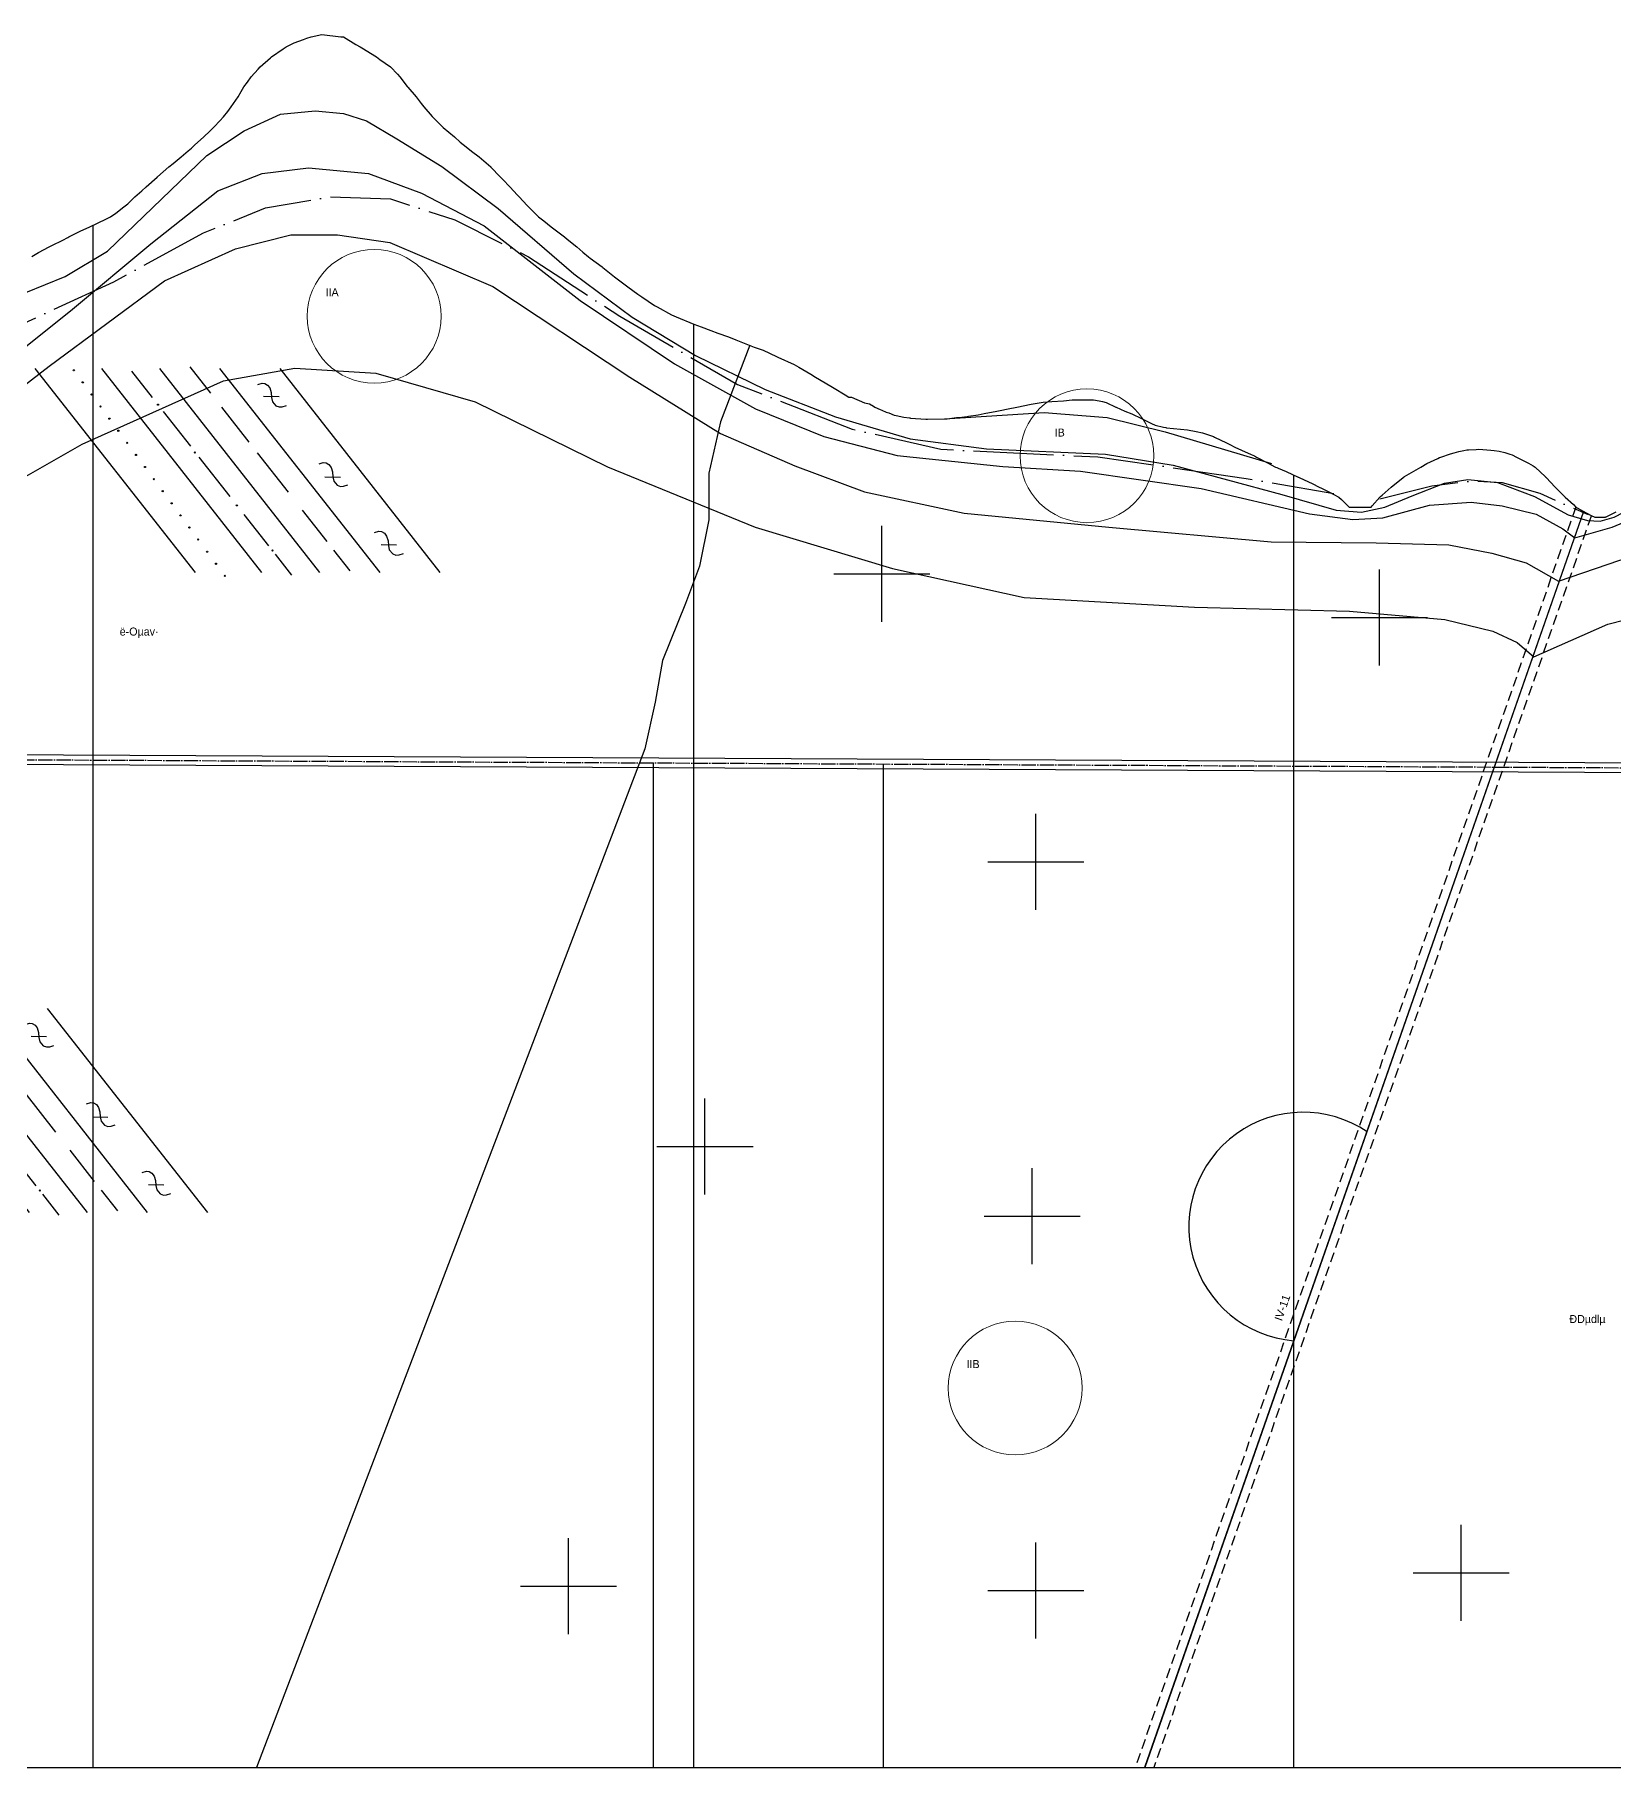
# Model space of a CAD drawing. Header units: inches. Extents: x 444671 to 463716, y 1783086 to 1794968.
# Drawn here: x 448243 to 449032, y 1787038 to 1787904 of the extents above; entities that cross this region are included whole.
import ezdxf

# ---------------------------------------------------------------- set-up
doc = ezdxf.new("R2010")
doc.units = ezdxf.units.IN
doc.header["$MEASUREMENT"] = 0
for name, pattern in [('ACAD_ISO04W100', [30, 24, -3, 0, -3]), ('DASHED', [0.75, 0.5, -0.25]), ('HIDDEN', [0.375, 0.25, -0.125]), ('NG', [1.8, 0.8, -0.1, 0, -0.1, 0.8])]:
    doc.linetypes.add(name, pattern=pattern)
for name, color, linetype in [('4', 4, 'Continuous'), ('Dc', 10, 'Continuous'), ('Dchat', 33, 'Continuous'), ('Dong', 252, 'HIDDEN'), ('Khung_bang', 140, 'Continuous'), ('PEGC', 3, 'Continuous'), ('Text', 3, 'Continuous'), ('Thachhoc', 125, 'Continuous'), ('Tim', 1, 'ACAD_ISO04W100')]:
    doc.layers.add(name, color=color, linetype=linetype)
doc.layers.add('DIACHAT', color=33, linetype='Continuous', lineweight=25)
doc.layers.add('Dut gay', color=1, linetype='Continuous', lineweight=25)
doc.styles.add('VNARIAL', font='')
doc.styles.get('VNARIAL').set_extended_font_data('.VnArial')
doc.linetypes.add('_lA1', pattern='A,2,-0.2,["x",Standard,S=0.1,R=0,X=-0.1,Y=-0.05],-0.1', length=2.3)
doc.linetypes.add('_lA2', pattern='A,2,-0.2,["xx",Standard,S=0.1,R=0,X=-0.1,Y=-0.05],-0.18', length=2.38)
doc.linetypes.add('_lB', pattern='A,2,-0.2,["xxx",Standard,S=0.1,R=0,X=-0.1,Y=-0.05],-0.26', length=2.46)
doc.linetypes.add('_llA', pattern='A,2,-0.2,["xxxx",Standard,S=0.1,R=0,X=-0.1,Y=-0.05],-0.34', length=2.54)
doc.linetypes.add('NEN_DA1', pattern='A,1.5,-0.15,["Y",Standard,S=0.2,R=0,X=-0.15,Y=-0.2],-0.005', length=1.655)

# ---------------------------------------------------------------- blocks, each defined once
blk = doc.blocks.new('h2')
at = {"layer": 'Thachhoc'}
for points in [[(-26.21, 52.72), (-15.88, 39.54)], [(-103.57, 51.93), (-23.53, -50.15)], [(-70.36, 51.93), (9.68, -50.15)], [(-55.41, 50.6), (-45.08, 37.43)], [(-41.38, 51.93), (38.66, -50.15)], [(-11.31, 51.93), (68.73, -50.15)], [(7.73, 43.87), (9.88, 44.55), (11.24, 44.4), (12.66, 43.59), (13.75, 42.15), (14.46, 39.83), (14.64, 37.35), (15.06, 35.18), (16.79, 33.27), (18.4, 32.64), (20.03, 32.75), (22.14, 33.41)], [(18.76, 51.93), (98.8, -50.15)], [(10.67, 38.02), (18.38, 37.86)], [(-39.55, 30.37), (-25.9, 12.97)], [(-10.35, 32.49), (3.3, 15.09)], [(7.52, 9.7), (22.92, -9.94)], [(-21.68, 7.58), (-6.28, -12.06)], [(38.37, 4.16), (40.52, 4.84), (41.88, 4.69), (43.3, 3.88), (44.39, 2.44), (45.1, 0.12), (45.28, -2.36), (45.7, -4.53), (47.43, -6.44), (49.04, -7.06), (50.67, -6.96), (52.78, -6.3)], [(41.35, -2.25), (49.06, -2.41)], [(0.81, -21.1), (13.09, -36.76)], [(30.01, -18.98), (42.29, -34.64)], [(66.14, -30.16), (68.29, -29.49), (69.64, -29.64), (71.06, -30.44), (72.16, -31.89), (72.87, -34.21), (73.05, -36.68), (73.47, -38.86), (75.19, -40.76), (76.81, -41.39), (78.44, -41.29), (80.55, -40.62)], [(16.44, -41.04), (24.63, -51.48)], [(45.65, -38.92), (53.83, -49.36)], [(69.4, -36.2), (77.11, -36.36)]]:
    blk.add_lwpolyline(points, dxfattribs=at)
for centre in [(-84.14, 50.96), (-79.7, 44.92), (-75.26, 38.87), (-70.82, 32.83), (-66.38, 26.78), (-42.13, 33.77), (-61.94, 20.74), (-57.5, 14.69), (-53.06, 8.65), (-23.7, 9.9), (-48.62, 2.6), (-44.18, -3.44), (-39.74, -9.49), (-35.3, -15.53), (-2.71, -16.55), (-30.87, -21.58), (-26.43, -27.62), (-21.99, -33.66), (-17.55, -39.71), (15.09, -39.16), (-13.11, -45.75), (-8.67, -51.8)]:
    blk.add_circle(centre, 0.297, dxfattribs=at)
blk = doc.blocks.new('g')
at = {"layer": 'Thachhoc'}
for points in [[(0, -19.01), (0, 20.99)], [(-20, 0.99), (20, 0.99)]]:
    blk.add_lwpolyline(points, dxfattribs=at)

msp = doc.modelspace()

# ---------------------------------------------------------------- linework, layer by layer
at = {"layer": '4', "linetype": 'NEN_DA1', "ltscale": 8}
for p, q in [((449992.5236, 1787535.6281), (447329.7795, 1787548.9419)), ((447198.4274, 1787544.8986), (449992.4641, 1787530.9284))]:
    msp.add_line(p, q, dxfattribs=at)
at = {"layer": 'Dc', "lineweight": 13}
for centre in [(448412.8988, 1787763.7475), (448769.102, 1787693.9702), (448733.2216, 1787227.9698)]:
    msp.add_circle(centre, 33.4288, dxfattribs=at)
at = {"layer": 'Dchat', "linetype": '_lA1', "ltscale": 70, "flags": 128}
msp.add_lwpolyline([(447730.5083, 1787666.1579), (447761.3834, 1787673.2077), (447782.8666, 1787677.2196), (447795.6696, 1787681.7863), (447818.026, 1787694.8684), (447856.498, 1787720.1257), (447891.374, 1787736.201), (447927.5914, 1787745.1318), (447977.0179, 1787754.0987), (448033.3561, 1787761.2433), (448081.745, 1787770.1994), (448108.1256, 1787771.0925), (448135.8476, 1787769.7528), (448177.4306, 1787767.5202), (448207.0869, 1787768.0089), (448229.0097, 1787771.621), (448258.5202, 1787783.6775), (448279.6422, 1787796.3375), (448329.2735, 1787844.1169), (448347.84, 1787856.3412), (448366.0635, 1787864.8133), (448383.3444, 1787866.3822), (448397.4833, 1787865.1271), (448409.1087, 1787861.3617), (448424.2766, 1787852.491), (448446.7085, 1787838.6521), (448474.8607, 1787817.5659), (448512.6219, 1787784.8498), (448541.7795, 1787763.2615), (448573.5309, 1787744.1116), (448608.2185, 1787727.0418), (448643.5055, 1787713.4444), (448680.7066, 1787702.3992), (448718.9132, 1787697.3787), (448778.4448, 1787694.7544), (448812.1269, 1787689.2319), (448866.454, 1787674.6181), (448893.6551, 1787666.8566), (448906.3725, 1787665.7982), (448918.0302, 1787668.2678), (448931.5697, 1787673.9249), (448947.8197, 1787680.2752), (448959.4773, 1787682.0391), (448974.3143, 1787680.628), (448992.6839, 1787673.5721), (449009.6404, 1787664.3995), (449019.1785, 1787661.5771), (449025.5372, 1787661.2243), (449032.6024, 1787663.3411), (449052.5711, 1787673.6302), (449081.5385, 1787685.2724), (449103.4407, 1787689.1532), (449123.3351, 1787688.7679), (449146.6503, 1787683.476), (449166.7862, 1787675.7146), (449191.8678, 1787665.8364), (449217.0338, 1787658.4163), (449231.8708, 1787657.7107), (449250.2404, 1787659.8274), (449276.735, 1787661.9442), (449296.9734, 1787660.4997), (449314.9897, 1787657.6773), (449336.5386, 1787650.6214), (449357.381, 1787644.9767), (449367.6256, 1787643.9184), (449378.2234, 1787644.2711), (449393.4137, 1787648.5047), (449415.9028, 1787656.2623), (449448.7561, 1787662.2598), (449483.0224, 1787666.8461), (449511.9898, 1787669.3157), (449532.9275, 1787667.5546), (449550.5905, 1787662.9682), (449563.6612, 1787660.8515), (449575.1399, 1787659.6331), (449583.9449, 1787658.0984), (449593.3642, 1787655.029), (449604.6475, 1787656.5411), (449633.1232, 1787654.8672), (449668.299, 1787650.264), (449716.0377, 1787641.0576), (449760.993, 1787631.3833), (449788.2123, 1787624.2693), (449813.7567, 1787617.9922), (449830.5071, 1787613.8075), (449849.4226, 1787610.9043), (449894.6743, 1787610.7555)], dxfattribs=at)
at = {"layer": 'Dchat', "linetype": '_lA2', "ltscale": 70, "flags": 128}
msp.add_lwpolyline([(447730.583, 1787657.7809), (447755.0218, 1787663.7554), (447764.5484, 1787664.6203), (447769.9373, 1787664.7164), (447773.8827, 1787663.371), (447777.0582, 1787660.9685), (447788.3623, 1787672.0533), (447809.7944, 1787683.3703), (447864.6996, 1787709.596), (447903.7208, 1787723.7668), (447969.3217, 1787738.7514), (448037.1162, 1787748.1985), (448123.5996, 1787752.1966), (448179.2826, 1787750.5923), (448210.0266, 1787744.6878), (448223.4279, 1787736.4215), (448262.1634, 1787767.2567), (448301.1987, 1787799.9644), (448334.7018, 1787826.3377), (448356.8742, 1787835.1253), (448380.1292, 1787837.8807), (448410.0849, 1787835.1253), (448436.4932, 1787825.2845), (448467.7843, 1787808.9934), (448515.8711, 1787771.5984), (448562.9012, 1787739.9567), (448603.499, 1787717.5197), (448637.547, 1787703.633), (448674.2033, 1787694.1858), (448727.0199, 1787688.675), (448765.8362, 1787686.2398), (448826.1417, 1787677.5799), (448880.2536, 1787664.9443), (448901.932, 1787662.1888), (448916.9099, 1787662.9761), (448940.2609, 1787669.2678), (448961.1511, 1787670.8424), (448976.6616, 1787669.0221), (448993.5569, 1787664.873), (449006.8516, 1787657.4046), (449012.9451, 1787652.9789), (449031.5022, 1787658.2344), (449064.739, 1787672.0648), (449093.3964, 1787679.5757), (449114.1693, 1787681.2354), (449133.2805, 1787679.8523), (449152.9456, 1787675.4266), (449183.4126, 1787663.8092), (449208.208, 1787656.0253), (449225.1033, 1787653.5359), (449244.7684, 1787653.2593), (449277.4512, 1787653.8125), (449305.2872, 1787651.2864), (449327.999, 1787646.0309), (449352.3726, 1787640.7753), (449370.3758, 1787639.6689), (449389.8874, 1787641.6037), (449411.7683, 1787646.8592), (449428.1097, 1787650.1785), (449436.6958, 1787649.6252), (449446.9438, 1787646.8592), (449463.3828, 1787654.6677), (449479.1702, 1787659.37), (449501.882, 1787662.1361), (449525.7969, 1787661.8475), (449549.8936, 1787658.8048), (449570.9435, 1787653.8259), (449589.7777, 1787646.6342), (449599.9386, 1787650.0895), (449615.7347, 1787649.1613), (449650.9193, 1787645.7374), (449688.8404, 1787638.9364), (449719.6187, 1787632.6273), (449747.2403, 1787627.1068), (449782.3591, 1787618.826), (449807.6132, 1787614.0941), (449838.2861, 1787608.6269), (449853.3964, 1787607.2886), (449894.6743, 1787607.4586)], dxfattribs=at)
at = {"layer": 'Dchat', "linetype": '_lB', "ltscale": 70, "flags": 128}
msp.add_lwpolyline([(447730.583, 1787649.7809), (447752.5186, 1787652.228), (447762.1634, 1787652.4), (447766.8135, 1787651.712), (447772.4971, 1787649.132), (447789.6011, 1787660.1995), (447824.0467, 1787675.5075), (447888.3473, 1787698.6915), (447956.6872, 1787714.1026), (448019.0789, 1787724.7227), (448082.569, 1787730.8872), (448151.046, 1787732.6425), (448183.1889, 1787727.9846), (448204.0895, 1787721.027), (448215.5848, 1787711.9821), (448250.5196, 1787738.8254), (448308.0618, 1787781.3947), (448343.5927, 1787797.3973), (448371.2085, 1787804.353), (448394.5475, 1787804.353), (448420.6731, 1787800.5263), (448472.2278, 1787778.6098), (448540.7003, 1787733.2442), (448585.9849, 1787705.0658), (448623.063, 1787688.911), (448657.8972, 1787676.0394), (448707.7102, 1787665.255), (448780.0039, 1787658.2203), (448861.1677, 1787650.9148), (448913.6596, 1787650.5397), (448949.8872, 1787649.496), (448971.4844, 1787645.3214), (448988.6653, 1787640.4182), (449004.689, 1787631.3733), (449035.3432, 1787641.8097), (449076.2229, 1787652.9551), (449102.3485, 1787656.4339), (449141.0145, 1787652.2593), (449210.1234, 1787640.4314), (449250.5311, 1787638.6919), (449291.7572, 1787637.6408), (449341.5702, 1787631.7268), (449376.8591, 1787630.6832), (449410.3, 1787631.3789), (449427.0635, 1787629.6367), (449439.2555, 1787625.1142), (449459.8077, 1787634.1591), (449490.597, 1787640.4201), (449517.071, 1787640.7679), (449540.0616, 1787638.3328), (449562.3555, 1787632.4188), (449581.8627, 1787624.0696), (449589.1337, 1787627.9743), (449607.8338, 1787631.3504), (449633.7376, 1787629.0797), (449670.0939, 1787624.5383), (449721.4471, 1787613.6389), (449778.2495, 1787595.9133), (449822.2324, 1787581.4718), (449839.8255, 1787577.3904), (449894.6743, 1787574.4494)], dxfattribs=at)
at = {"layer": 'Dchat'}
for points in [[(448600.6443, 1787749.2008), (448585.9135, 1787710.9081), (448580.0905, 1787685.3116), (448580.0905, 1787662.042), (448575.4323, 1787638.7724), (448568.4448, 1787620.1566), (448557.0585, 1787591.6132), (448553.3985, 1787570.7609), (448548.2272, 1787547.5117), (448354.0791, 1787038.3548)], [(448697.8443, 1787712.4999), (448747.7846, 1787715.6461), (448779.2102, 1787713.1341), (448808.1217, 1787706.0168), (448861.3357, 1787690.1076)]]:
    msp.add_lwpolyline(points, dxfattribs=at)
at = {"layer": 'Dchat', "linetype": '_llA', "ltscale": 70, "flags": 128}
msp.add_lwpolyline([(447728.3077, 1787601.6832), (447735.9903, 1787602.6036), (447741.9286, 1787603.5015), (447749.066, 1787601.6489), (447752.8551, 1787600.511), (447754.9326, 1787599.5673), (447789.75, 1787613.2586), (447868.0224, 1787638.2788), (447940.0546, 1787654.9471), (448037.733, 1787672.1251), (448105.3729, 1787678.7047), (448146.824, 1787677.3876), (448170.3225, 1787673.0639), (448184.8287, 1787667.8239), (448196.8657, 1787659.8099), (448267.0229, 1787699.8148), (448337.64, 1787731.3778), (448373.1955, 1787737.7891), (448413.6892, 1787735.3232), (448463.2987, 1787720.9239), (448529.4714, 1787688.3745), (448603.2104, 1787658.3204), (448671.8522, 1787637.6071), (448737.6927, 1787623.2038), (448822.7904, 1787618.2494), (448900.3211, 1787616.2767), (448947.9131, 1787612.2007), (448972.0138, 1787606.264), (448984.1592, 1787600.7192), (448992.4875, 1787593.4415), (449029.3587, 1787609.7979), (449071.9533, 1787620.6177), (449105.8218, 1787623.3901), (449158.0125, 1787620.6177), (449229.0807, 1787613.4094), (449315.9678, 1787608.915), (449355.9437, 1787603.3702), (449389.4211, 1787596.078), (449408.2986, 1787589.9786), (449422.1791, 1787580.5524), (449456.741, 1787588.3841), (449493.3856, 1787590.602), (449520.5914, 1787587.8296), (449542.8002, 1787581.7303), (449562.2329, 1787571.7495), (449583.536, 1787580.0653), (449618.1732, 1787581.2443), (449668.5617, 1787576.4159), (449742.4643, 1787563.488), (449799.2754, 1787553.5529), (449836.2026, 1787545.9833), (449894.6743, 1787541.528)], dxfattribs=at)
at = {"layer": 'Dchat', "color": 14, "linetype": 'Continuous'}
msp.add_lwpolyline([(449017.2836, 1787666.1691), (448797.9974, 1787038.3548)], dxfattribs=at)
at = {"layer": 'Dchat', "color": 14}
msp.add_arc((448877.1852, 1787308.627), 57.1825, 55.9771578, 265.2940541, dxfattribs=at)
at = {"layer": 'DIACHAT', "color": 7, "linetype": 'NG', "ltscale": 50, "flags": 128}
for points in [[(447730.583, 1787612.4088), (447762.258, 1787624.1971), (447801.0277, 1787644.2861), (447832.6178, 1787660.0703), (447875.6953, 1787680.1593), (447931.6959, 1787703.1181), (447972.2906, 1787718.0814), (448006.014, 1787729.6795), (448028.4082, 1787736.0517), (448043.7315, 1787738.5734), (448132.2247, 1787746.5086), (448193.8153, 1787750.6329), (448230.3747, 1787756.7536), (448282.7853, 1787781.0098), (448327.5754, 1787805.3975), (448358.5942, 1787817.8948), (448391.1139, 1787823.3936), (448421.1321, 1787822.3938), (448453.2455, 1787811.8639), (448489.9878, 1787793.5079), (448535.5989, 1787763.7585), (448594.5134, 1787729.5782), (448651.7178, 1787707.3496), (448696.062, 1787697.2221), (448774.6145, 1787693.4243), (448848.7326, 1787682.6639), (448892.4434, 1787675.0683)], [(448915.3905, 1787672.4101), (448941.4176, 1787678.9898), (448962.1137, 1787681.4964), (448976.5384, 1787680.5565), (448995.3531, 1787675.23), (449019.4987, 1787664.5771)]]:
    msp.add_lwpolyline(points, dxfattribs=at)
at = {"layer": 'Dong', "linetype": 'ByBlock'}
for p, q in [((448272.4938, 1787038.3548), (448272.4938, 1787809.2185)), ((448572.5887, 1787038.3548), (448572.5887, 1787759.8276)), ((448872.4938, 1787038.3548), (448872.4938, 1787684.3061)), ((448552.4938, 1787038.3548), (448552.4938, 1787540.4783)), ((448552.4938, 1787038.3548), (448552.4938, 1787540.4783)), ((448667.3536, 1787038.3548), (448667.3536, 1787539.904))]:
    msp.add_line(p, q, dxfattribs=at)
at = {"layer": 'Dut gay', "linetype": 'DASHED', "ltscale": 10, "flags": 128}
for points in [[(449013.3712, 1787668.3009), (448793.232, 1787038.3548)], [(449021.0869, 1787663.7987), (448802.5211, 1787038.3548)]]:
    msp.add_lwpolyline(points, dxfattribs=at)
at = {"layer": 'Dut gay'}
msp.add_lwpolyline([(449017.2836, 1787666.1691), (448797.8894, 1787038.3548)], dxfattribs=at)
at = {"layer": 'Khung_bang', "linetype": 'ByBlock'}
msp.add_lwpolyline([(446139.7357, 1787038.3548), (458289.9137, 1787038.3548)], dxfattribs=at)
at = {"layer": 'PEGC', "linetype": 'ByBlock', "ltscale": 0.03}
msp.add_lwpolyline([(448241.7959, 1787793.6308), (448245.1824, 1787795.5906), (448250.4388, 1787798.3548), (448251.4295, 1787798.8834), (448257.5975, 1787801.9653), (448259.4021, 1787802.8975), (448259.7577, 1787803.0903), (448260.2896, 1787803.3548), (448265.9844, 1787806.2468), (448270.7205, 1787808.3548), (448278.8143, 1787812.2971), (448281.1223, 1787813.3548), (448283.7955, 1787815.259), (448287.7922, 1787818.3548), (448289.7524, 1787820.004), (448293.3252, 1787823.3548), (448296.8284, 1787826.4353), (448298.9023, 1787828.3548), (448304.427, 1787833.3066), (448304.4815, 1787833.3548), (448304.5277, 1787833.3946), (448310.3386, 1787838.3548), (448312.4506, 1787840.0393), (448316.452, 1787843.3548), (448319.9626, 1787846.3718), (448321.5452, 1787847.7319), (448322.1964, 1787848.3548), (448323.147, 1787849.2489), (448327.6981, 1787853.3548), (448330.6963, 1787856.2902), (448332.9205, 1787858.3548), (448335.7941, 1787861.3398), (448337.67, 1787863.3548), (448339.7025, 1787866.011), (448341.408, 1787868.3548), (448342.6102, 1787870.102), (448344.8466, 1787873.3548), (448346.4597, 1787876.1189), (448347.8058, 1787878.3548), (448349.5066, 1787880.7691), (448351.4938, 1787883.3548), (448354.8934, 1787887.2199), (448355.9296, 1787888.3548), (448361.0632, 1787892.9), (448361.592, 1787893.3548), (448367.368, 1787897.4152), (448368.9751, 1787898.3548), (448372.9697, 1787900.3504), (448377.6239, 1787902.0499), (448379.2568, 1787902.7157), (448381.4531, 1787903.3548), (448386.7299, 1787904.4906), (448396.1835, 1787903.3548), (448396.9539, 1787903.3548), (448397.5326, 1787903.3548), (448403.6741, 1787899.6401), (448405.9369, 1787898.3548), (448406.7822, 1787897.8365), (448414.0446, 1787893.3548), (448415.7751, 1787892.1248), (448421.0656, 1787888.3548), (448424.4965, 1787884.6956), (448425.7493, 1787883.3548), (448429.37, 1787878.4954), (448429.47, 1787878.3548), (448429.6397, 1787878.1576), (448433.9234, 1787873.3548), (448436.3662, 1787870.1556), (448437.7823, 1787868.3548), (448441.8226, 1787863.5611), (448442.0011, 1787863.3548), (448445.1523, 1787860.2351), (448447.0456, 1787858.3548), (448447.309, 1787858.1287), (448452.9913, 1787853.3548), (448455.8863, 1787850.8201), (448458.8703, 1787848.3548), (448461.5875, 1787846.2832), (448465.3684, 1787843.3548), (448466.4979, 1787842.353), (448471.131, 1787838.3548), (448471.2255, 1787838.2536), (448475.836, 1787833.3548), (448477.1172, 1787832.0316), (448480.6348, 1787828.3548), (448484.5615, 1787824.2624), (448485.3968, 1787823.3548), (448489.2749, 1787819.0275), (448489.9371, 1787818.3548), (448493.0286, 1787815.3556), (448495.0933, 1787813.3548), (448497.6579, 1787811.4178), (448501.408, 1787808.3548), (448502.6033, 1787807.4632), (448508.0139, 1787803.3548), (448509.3432, 1787802.2869), (448514.2033, 1787798.3548), (448517.1952, 1787795.8057), (448520.058, 1787793.3548), (448520.8614, 1787792.7786), (448526.7659, 1787788.3548), (448527.0966, 1787788.1147), (448533.0669, 1787783.3548), (448536.9937, 1787780.4331), (448539.6097, 1787778.3548), (448544.5744, 1787774.6869), (448546.5842, 1787773.3548), (448552.9457, 1787769.0888), (448554.3782, 1787768.3548), (448561.4612, 1787764.41), (448563.7784, 1787763.3548), (448572.5887, 1787759.8276), (448576.2921, 1787758.3548), (448581.1397, 1787756.6259), (448584.7165, 1787755.2947), (448589.9285, 1787753.3548), (448593.6619, 1787751.9598), (448602.7854, 1787748.3548), (448607.2554, 1787746.7769), (448614.0038, 1787743.6362), (448614.6407, 1787743.3548), (448622.7568, 1787739.6759), (448625.1834, 1787738.3548), (448631.1562, 1787734.7239), (448633.4309, 1787733.3548), (448638.3539, 1787730.3791), (448641.9092, 1787728.3548), (448649.0789, 1787723.8796), (448649.7442, 1787723.4774), (448649.9394, 1787723.3548), (448650.6142, 1787723.3548), (448651.4004, 1787723.3548), (448657.8765, 1787720.4996), (448660.3583, 1787719.8881), (448662.361, 1787718.7146), (448663.1657, 1787718.3548), (448665.8149, 1787717.0817), (448666.5087, 1787716.7287), (448668.7359, 1787715.8229), (448670.1389, 1787715.3664), (448672.7451, 1787714.3558), (448673.8199, 1787714.0749), (448677.6053, 1787713.3548), (448680.4751, 1787712.9608), (448680.6236, 1787712.9022), (448680.838, 1787712.8561), (448688.5964, 1787712.3531), (448689.458, 1787712.2659), (448697.8443, 1787712.4999), (448699.1612, 1787712.4937), (448703.9588, 1787713.0513), (448704.5175, 1787713.0852), (448706.5695, 1787713.3548), (448709.2142, 1787713.6847), (448709.9311, 1787713.8193), (448714.6773, 1787714.4752), (448717.6821, 1787715.0759), (448724.087, 1787716.3113), (448731.3444, 1787717.7947), (448732.3739, 1787717.9971), (448734.0844, 1787718.3548), (448741.2507, 1787719.7545), (448747.1959, 1787720.7392), (448751.6088, 1787721.1726), (448757.2953, 1787721.5185), (448761.6643, 1787721.9278), (448768.8093, 1787721.8856), (448771.7095, 1787721.953), (448772.3858, 1787721.8896), (448775.2173, 1787721.5038), (448776.9278, 1787721.0708), (448778.6474, 1787720.5647), (448783.531, 1787718.3548), (448783.6561, 1787718.2995), (448788.1079, 1787716.331), (448791.4534, 1787714.9023), (448792.8898, 1787714.2764), (448795.0774, 1787713.3548), (448798.3675, 1787711.5348), (448801.3525, 1787710.1449), (448803.1541, 1787709.3468), (448807.4023, 1787708.3548), (448808.475, 1787708.1022), (448808.825, 1787708.0068), (448819.3271, 1787706.9176), (448823.6003, 1787706.1745), (448826.8863, 1787705.3902), (448831.9166, 1787703.8301), (448832.2946, 1787703.6475), (448832.8778, 1787703.3548), (448838.7671, 1787700.4144), (448840.434, 1787699.5823), (448842.9413, 1787698.3548), (448846.4111, 1787696.7975), (448851.1512, 1787694.6498), (448852.8737, 1787693.8725), (448853.8316, 1787693.3548), (448859.2637, 1787690.4037), (448863.3353, 1787688.3548), (448864.0678, 1787688.1068), (448864.5954, 1787687.8681), (448868.6652, 1787686.0598), (448874.5707, 1787683.3548), (448874.8903, 1787683.2178), (448875.4934, 1787682.9477), (448881.6249, 1787680.057), (448885.1551, 1787678.3548), (448886.3053, 1787677.8036), (448890.0036, 1787675.9033), (448894.9969, 1787673.3548), (448896.298, 1787672.1671), (448900.1272, 1787668.3548), (448902.2365, 1787668.3548), (448903.886, 1787668.3548), (448911.0604, 1787668.3548), (448911.5632, 1787668.8984), (448915.5252, 1787673.3548), (448915.834, 1787673.65), (448916.5694, 1787674.2944), (448921.2032, 1787678.3548), (448927.0989, 1787683.1774), (448927.3238, 1787683.3548), (448927.8352, 1787683.6388), (448935.8983, 1787688.3548), (448938.9879, 1787690.0538), (448944.392, 1787692.6806), (448945.3065, 1787693.1074), (448946.018, 1787693.3548), (448950.7336, 1787695.0175), (448952.5443, 1787695.507), (448954.943, 1787696.1435), (448957.4243, 1787696.6454), (448958.9709, 1787696.8928), (448959.83, 1787696.9919), (448963.6257, 1787697.1896), (448965.0063, 1787697.2256), (448970.8532, 1787696.7809), (448972.5513, 1787696.6672), (448975.0986, 1787696.2201), (448977.9955, 1787695.6547), (448980.4441, 1787694.798), (448981.6578, 1787694.3835), (448983.7208, 1787693.3548), (448985.8004, 1787692.3273), (448989.724, 1787690.2728), (448992.0963, 1787689.007), (448993.1343, 1787688.3548), (448998.1822, 1787683.4954), (448998.3212, 1787683.3548), (448998.601, 1787683.0583), (449003.0955, 1787678.3548), (449005.6448, 1787675.7153), (449008.0966, 1787673.3548), (449012.1775, 1787669.5601), (449013.3957, 1787668.3548), (449014.1559, 1787667.892), (449016.7713, 1787666.4533), (449020.9997, 1787664.1077), (449022.8294, 1787663.3548), (449028.2044, 1787663.3548), (449028.277, 1787663.3548), (449028.3608, 1787663.3816), (449028.5874, 1787663.5018), (449033.5357, 1787666.0078)], dxfattribs=at)
at = {"layer": 'Text'}
msp.add_lwpolyline([(448241.7959, 1787793.6308), (448245.1824, 1787795.5906), (448250.4388, 1787798.3548), (448251.4295, 1787798.8834), (448257.5975, 1787801.9653), (448259.4021, 1787802.8975), (448259.7577, 1787803.0903), (448260.2896, 1787803.3548), (448265.9844, 1787806.2468), (448270.7205, 1787808.3548), (448278.8143, 1787812.2971), (448281.1223, 1787813.3548), (448283.7955, 1787815.259), (448287.7922, 1787818.3548), (448289.7524, 1787820.004), (448293.3252, 1787823.3548), (448296.8284, 1787826.4353), (448298.9023, 1787828.3548), (448304.427, 1787833.3066), (448304.4815, 1787833.3548), (448304.5277, 1787833.3946), (448310.3386, 1787838.3548), (448312.4506, 1787840.0393), (448316.452, 1787843.3548), (448319.9626, 1787846.3718), (448321.5452, 1787847.7319), (448322.1964, 1787848.3548), (448323.147, 1787849.2489), (448327.6981, 1787853.3548), (448330.6963, 1787856.2902), (448332.9205, 1787858.3548), (448335.7941, 1787861.3398), (448337.67, 1787863.3548), (448339.7025, 1787866.011), (448341.408, 1787868.3548), (448342.6102, 1787870.102), (448344.8466, 1787873.3548), (448346.4597, 1787876.1189), (448347.8058, 1787878.3548), (448349.5066, 1787880.7691), (448351.4938, 1787883.3548), (448354.8934, 1787887.2199), (448355.9296, 1787888.3548), (448361.0632, 1787892.9), (448361.592, 1787893.3548), (448367.368, 1787897.4152), (448368.9751, 1787898.3548), (448372.9697, 1787900.3504), (448377.6239, 1787902.0499), (448379.2568, 1787902.7157), (448381.4531, 1787903.3548), (448386.7299, 1787904.4906), (448396.1835, 1787903.3548), (448396.9539, 1787903.3548), (448397.5326, 1787903.3548), (448403.6741, 1787899.6401), (448405.9369, 1787898.3548), (448406.7822, 1787897.8365), (448414.0446, 1787893.3548), (448415.7751, 1787892.1248), (448421.0656, 1787888.3548), (448424.4965, 1787884.6956), (448425.7493, 1787883.3548), (448429.37, 1787878.4954), (448429.47, 1787878.3548), (448429.6397, 1787878.1576), (448433.9234, 1787873.3548), (448436.3662, 1787870.1556), (448437.7823, 1787868.3548), (448441.8226, 1787863.5611), (448442.0011, 1787863.3548), (448445.1523, 1787860.2351), (448447.0456, 1787858.3548), (448447.309, 1787858.1287), (448452.9913, 1787853.3548), (448455.8863, 1787850.8201), (448458.8703, 1787848.3548), (448461.5875, 1787846.2832), (448465.3684, 1787843.3548), (448466.4979, 1787842.353), (448471.131, 1787838.3548), (448471.2255, 1787838.2536), (448475.836, 1787833.3548), (448477.1172, 1787832.0316), (448480.6348, 1787828.3548), (448484.5615, 1787824.2624), (448485.3968, 1787823.3548), (448489.2749, 1787819.0275), (448489.9371, 1787818.3548), (448493.0286, 1787815.3556), (448495.0933, 1787813.3548), (448497.6579, 1787811.4178), (448501.408, 1787808.3548), (448502.6033, 1787807.4632), (448508.0139, 1787803.3548), (448509.3432, 1787802.2869), (448514.2033, 1787798.3548), (448517.1952, 1787795.8057), (448520.058, 1787793.3548), (448520.8614, 1787792.7786), (448526.7659, 1787788.3548), (448527.0966, 1787788.1147), (448533.0669, 1787783.3548), (448536.9937, 1787780.4331), (448539.6097, 1787778.3548), (448544.5744, 1787774.6869), (448546.5842, 1787773.3548), (448552.9457, 1787769.0888), (448554.3782, 1787768.3548), (448561.4612, 1787764.41), (448563.7784, 1787763.3548), (448572.5887, 1787759.8276), (448576.2921, 1787758.3548), (448581.1397, 1787756.6259), (448584.7165, 1787755.2947), (448589.9285, 1787753.3548), (448593.6619, 1787751.9598), (448602.7854, 1787748.3548), (448607.2554, 1787746.7769), (448614.0038, 1787743.6362), (448614.6407, 1787743.3548), (448622.7568, 1787739.6759), (448625.1834, 1787738.3548), (448631.1562, 1787734.7239), (448633.4309, 1787733.3548), (448638.3539, 1787730.3791), (448641.9092, 1787728.3548), (448649.0789, 1787723.8796), (448649.7442, 1787723.4774), (448649.9394, 1787723.3548), (448650.6142, 1787723.3548), (448651.4004, 1787723.3548), (448657.8765, 1787720.4996), (448660.3583, 1787719.8881), (448662.361, 1787718.7146), (448663.1657, 1787718.3548), (448665.8149, 1787717.0817), (448666.5087, 1787716.7287), (448668.7359, 1787715.8229), (448670.1389, 1787715.3664), (448672.7451, 1787714.3558), (448673.8199, 1787714.0749), (448677.6053, 1787713.3548), (448680.4751, 1787712.9608), (448680.6236, 1787712.9022), (448680.838, 1787712.8561), (448688.5964, 1787712.3531), (448689.458, 1787712.2659), (448697.8443, 1787712.4999), (448699.1612, 1787712.4937), (448703.9588, 1787713.0513), (448704.5175, 1787713.0852), (448706.5695, 1787713.3548), (448709.2142, 1787713.6847), (448709.9311, 1787713.8193), (448714.6773, 1787714.4752), (448717.6821, 1787715.0759), (448724.087, 1787716.3113), (448731.3444, 1787717.7947), (448732.3739, 1787717.9971), (448734.0844, 1787718.3548), (448741.2507, 1787719.7545), (448747.1959, 1787720.7392), (448751.6088, 1787721.1726), (448757.2953, 1787721.5185), (448761.6643, 1787721.9278), (448768.8093, 1787721.8856), (448771.7095, 1787721.953), (448772.3858, 1787721.8896), (448775.2173, 1787721.5038), (448776.9278, 1787721.0708), (448778.6474, 1787720.5647), (448783.531, 1787718.3548), (448783.6561, 1787718.2995), (448788.1079, 1787716.331), (448791.4534, 1787714.9023), (448792.8898, 1787714.2764), (448795.0774, 1787713.3548), (448798.3675, 1787711.5348), (448801.3525, 1787710.1449), (448803.1541, 1787709.3468), (448807.4023, 1787708.3548), (448808.475, 1787708.1022), (448808.825, 1787708.0068), (448819.3271, 1787706.9176), (448823.6003, 1787706.1745), (448826.8863, 1787705.3902), (448831.9166, 1787703.8301), (448832.2946, 1787703.6475), (448832.8778, 1787703.3548), (448838.7671, 1787700.4144), (448840.434, 1787699.5823), (448842.9413, 1787698.3548), (448846.4111, 1787696.7975), (448851.1512, 1787694.6498), (448852.8737, 1787693.8725), (448853.8316, 1787693.3548), (448859.2637, 1787690.4037), (448863.3353, 1787688.3548), (448864.0678, 1787688.1068), (448864.5954, 1787687.8681), (448868.6652, 1787686.0598), (448874.5707, 1787683.3548), (448874.8903, 1787683.2178), (448875.4934, 1787682.9477), (448881.6249, 1787680.057), (448885.1551, 1787678.3548), (448886.3053, 1787677.8036), (448890.0036, 1787675.9033), (448894.9969, 1787673.3548), (448896.298, 1787672.1671), (448900.1272, 1787668.3548), (448902.2365, 1787668.3548), (448903.886, 1787668.3548), (448911.0604, 1787668.3548), (448911.5632, 1787668.8984), (448915.5252, 1787673.3548), (448915.834, 1787673.65), (448916.5694, 1787674.2944), (448921.2032, 1787678.3548), (448927.0989, 1787683.1774), (448927.3238, 1787683.3548), (448927.8352, 1787683.6388), (448935.8983, 1787688.3548), (448938.9879, 1787690.0538), (448944.392, 1787692.6806), (448945.3065, 1787693.1074), (448946.018, 1787693.3548), (448950.7336, 1787695.0175), (448952.5443, 1787695.507), (448954.943, 1787696.1435), (448957.4243, 1787696.6454), (448958.9709, 1787696.8928), (448959.83, 1787696.9919), (448963.6257, 1787697.1896), (448965.0063, 1787697.2256), (448970.8532, 1787696.7809), (448972.5513, 1787696.6672), (448975.0986, 1787696.2201), (448977.9955, 1787695.6547), (448980.4441, 1787694.798), (448981.6578, 1787694.3835), (448983.7208, 1787693.3548), (448985.8004, 1787692.3273), (448989.724, 1787690.2728), (448992.0963, 1787689.007), (448993.1343, 1787688.3548), (448998.1822, 1787683.4954), (448998.3212, 1787683.3548), (448998.601, 1787683.0583), (449003.0955, 1787678.3548), (449005.6448, 1787675.7153), (449008.0966, 1787673.3548), (449012.1775, 1787669.5601), (449013.3957, 1787668.3548), (449014.1559, 1787667.892), (449016.7713, 1787666.4533), (449020.9997, 1787664.1077), (449022.8294, 1787663.3548), (449028.2044, 1787663.3548), (449028.277, 1787663.3548), (449028.3608, 1787663.3816), (449028.5874, 1787663.5018), (449033.5357, 1787666.0078)], dxfattribs=at)
at = {"layer": 'Tim', "ltscale": 0.3}
msp.add_line((447198.5271, 1787547.2481), (449992.4938, 1787533.2783), dxfattribs=at)

# ---------------------------------------------------------------- block references
at = {"layer": 'Dc', "linetype": 'ByBlock'}
for p in [(448346.9565, 1787685.7553), (448230.7438, 1787365.8366)]:
    msp.add_blockref('h2', p, dxfattribs=at)
at = {"layer": 'Dc', "linetype": 'ByBlock', "xscale": 1.19999999999709, "yscale": 1.200000000011642, "zscale": 1.2}
for p in [(448666.6046, 1787633.7161), (448915.2679, 1787611.9587), (448743.5288, 1787489.8519), (448578.218, 1787347.5364), (448741.7393, 1787312.6595), (448956.1483, 1787134.4613), (448509.9567, 1787127.7139), (448743.5288, 1787125.5346)]:
    msp.add_blockref('g', p, dxfattribs=at)

# ---------------------------------------------------------------- texts
at = {"layer": 'Dc', "lineweight": 13, "char_height": 4, "width": 246.246276, "attachment_point": 1}
for s, insert in [('{\\fGeo TimesP|b0|i0|c0|p34;IIA}', (448388.5903, 1787777.7335)), ('{\\fGeo TimesP|b0|i0|c0|p34;IB}', (448752.9634, 1787707.5981)), ('{\\fGeo TimesP|b0|i0|c0|p34;ë-Oµav·}', (448285.7228, 1787608.1089)), ('{\\fGeo TimesP|b0|i0|c0|p34;ÐDµdlµ}', (449010.1773, 1787264.4678)), ('{\\fGeo TimesP|b0|i0|c0|p34;IIB}', (448708.9131, 1787241.9558))]:
    msp.add_mtext(s, dxfattribs=dict(at, insert=insert))
at = {"layer": 'Dchat', "color": 0, "style": 'VNARIAL'}
msp.add_text('IV-11', height=4, rotation=71.2502866, dxfattribs=at).set_placement((448866.5103, 1787261.1686))

doc.saveas('drawing.dxf')
